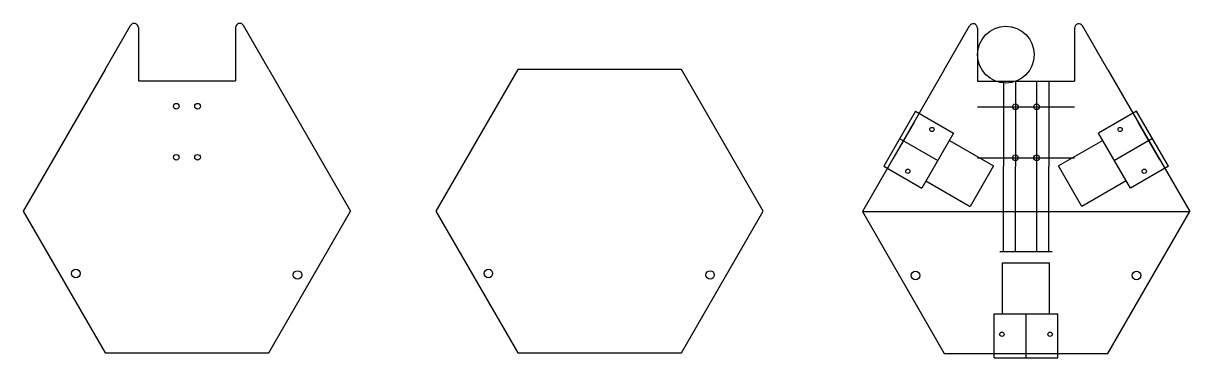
# Model space of a CAD drawing. Header units: millimetres. Extents: x 3060.4 to 3142.7, y 1815.3 to 1838.9.
import ezdxf

# ---------------------------------------------------------------- set-up
doc = ezdxf.new("R2010")
doc.units = ezdxf.units.MM

msp = doc.modelspace()

# ---------------------------------------------------------------- linework, layer by layer
for p, q in [((3066.172, 1835.668), (3067.963, 1838.768)), ((3068.522, 1838.618), (3068.522, 1834.868)), ((3075.369, 1838.618), (3075.369, 1834.868)), ((3077.719, 1835.668), (3075.929, 1838.768)), ((3125.379, 1835.633), (3127.17, 1838.734)), ((3136.926, 1835.633), (3135.136, 1838.734)), ((3127.729, 1838.584), (3127.729, 1834.833)), ((3134.576, 1838.584), (3134.576, 1834.833)), ((3077.719, 1835.668), (3083.493, 1825.668)), ((3136.926, 1835.633), (3142.7, 1825.633)), ((3068.522, 1834.868), (3075.369, 1834.868)), ((3127.729, 1834.833), (3134.576, 1834.833)), ((3129.553, 1834.834), (3129.544, 1822.833)), ((3130.403, 1834.834), (3130.394, 1822.832)), ((3131.903, 1834.833), (3131.894, 1822.831)), ((3132.753, 1834.832), (3132.744, 1822.831)), ((3127.729, 1833.033), (3134.576, 1833.033)), ((3123.358, 1832.732), (3121.108, 1828.835)), ((3123.358, 1832.732), (3126.043, 1831.182)), ((3138.948, 1832.732), (3136.263, 1831.182)), ((3141.198, 1828.835), (3138.948, 1832.732)), ((3123.252, 1831.944), (3121.748, 1829.348)), ((3140.569, 1829.32), (3139.072, 1831.921)), ((3122.233, 1830.783), (3124.918, 1829.233)), ((3126.043, 1831.182), (3123.793, 1827.285)), ((3125.743, 1830.662), (3128.86, 1828.862)), ((3136.563, 1830.662), (3133.446, 1828.862)), ((3138.513, 1827.285), (3136.263, 1831.182)), ((3140.073, 1830.783), (3137.388, 1829.233)), ((3121.108, 1828.835), (3123.793, 1827.285)), ((3128.86, 1828.862), (3127.21, 1826.004)), ((3127.729, 1829.433), (3134.576, 1829.433)), ((3135.096, 1826.004), (3133.446, 1828.862)), ((3141.198, 1828.835), (3138.513, 1827.285)), ((3124.093, 1827.804), (3127.21, 1826.004)), ((3138.213, 1827.804), (3135.096, 1826.004)), ((3119.606, 1825.633), (3142.7, 1825.633)), ((3129.294, 1822.832), (3132.994, 1822.832)), ((3129.503, 1818.433), (3129.503, 1822.033)), ((3129.503, 1822.033), (3132.803, 1822.033)), ((3132.803, 1818.433), (3132.803, 1822.033)), ((3128.903, 1815.333), (3128.903, 1818.433)), ((3128.903, 1818.433), (3133.403, 1818.433)), ((3131.153, 1815.333), (3131.153, 1818.433)), ((3133.403, 1815.333), (3133.403, 1818.433)), ((3128.903, 1815.333), (3133.403, 1815.333))]:
    msp.add_line(p, q)
for points in [[(3066.172, 1835.668), (3060.399, 1825.668), (3066.172, 1815.668), (3077.719, 1815.668), (3083.493, 1825.668)], [(3125.379, 1835.633), (3119.606, 1825.633), (3125.379, 1815.633), (3136.926, 1815.633), (3142.7, 1825.633)]]:
    msp.add_lwpolyline(points)
msp.add_lwpolyline([(3095.288, 1815.668), (3106.835, 1815.668), (3112.609, 1825.668), (3106.835, 1835.668), (3095.288, 1835.668), (3089.515, 1825.668)], close=True)
for centre, radius in [((3129.729, 1836.708), 2), ((3071.195, 1833.069), 0.2), ((3072.695, 1833.068), 0.2), ((3130.402, 1833.034), 0.2), ((3131.902, 1833.033), 0.2), ((3124.512, 1831.43), 0.15), ((3137.794, 1831.43), 0.15), ((3071.192, 1829.469), 0.2), ((3072.692, 1829.468), 0.2), ((3130.399, 1829.434), 0.2), ((3131.899, 1829.433), 0.2), ((3122.812, 1828.486), 0.15), ((3139.494, 1828.486), 0.15), ((3064.1, 1821.271), 0.3), ((3079.74, 1821.168), 0.3), ((3093.216, 1821.271), 0.3), ((3108.856, 1821.168), 0.3), ((3123.359, 1821.133), 0.3), ((3138.947, 1821.133), 0.3), ((3129.453, 1816.983), 0.15), ((3132.853, 1816.983), 0.15)]:
    msp.add_circle(centre, radius)
for centre, start, end in [((3068.222, 1838.618), 0, 150), ((3075.669, 1838.618), 30, 180), ((3127.429, 1838.584), 0, 150), ((3134.876, 1838.584), 30, 180)]:
    msp.add_arc(centre, 0.3, start, end)

doc.saveas('drawing.dxf')
